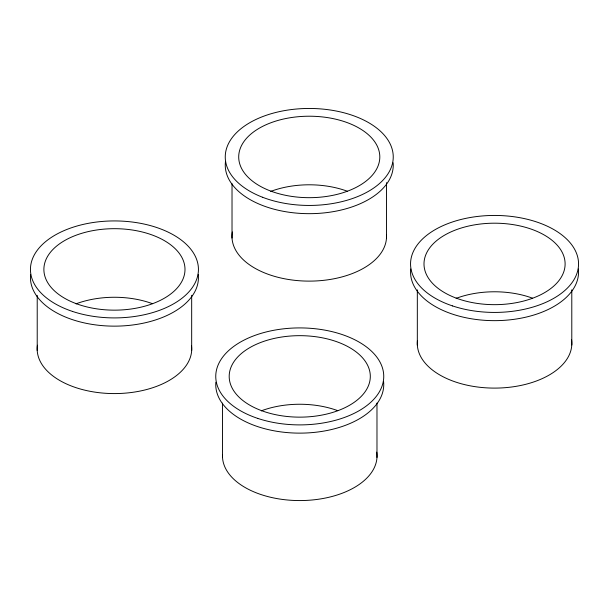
<?xml version="1.0" encoding="UTF-8"?>
<svg xmlns="http://www.w3.org/2000/svg" width="609" height="609" viewBox="0 0 609 609"><rect width="100%" height="100%" fill="white"/><g stroke="black" fill="none" stroke-linecap="round" stroke-linejoin="round"><path stroke-width="0.91" d="M571.79 289.831L571.79 344.983M417.325 289.876L417.325 345.037M386.479 182.647L386.479 237.997M376.979 403.059L376.979 457.458M232.021 183.652L232.021 238.05M222.521 403.105L222.521 457.504M191.675 295.312L191.675 350.472M37.218 295.365L37.218 350.518M578.367 268.988A83.996 48.492 0 0 1 494.554 320.654A83.996 48.492 0 0 1 410.74 268.988M571.546 339.655A77.274 44.617 0 0 1 495.262 388.1A77.274 44.617 0 0 1 417.462 340.469M456.126 298.349A70.553 40.734 0 0 1 532.563 298.197M393.148 162.801A83.996 48.492 0 0 1 308.565 213.668A83.996 48.492 0 0 1 225.437 162.009M386.479 234.952A77.274 44.617 0 0 1 306.654 281.092A77.274 44.617 0 0 1 232.379 231.96M270.815 191.371A70.553 40.734 0 0 1 347.259 191.211M383.563 381.462A83.996 48.492 0 0 1 300.435 433.128A83.996 48.492 0 0 1 215.852 382.254M376.735 452.129A77.274 44.617 0 0 1 301.767 500.552A77.274 44.617 0 0 1 222.521 454.459M261.314 410.824A70.553 40.734 0 0 1 337.751 410.664M198.26 274.476A83.996 48.492 0 0 1 114.446 326.142A83.996 48.492 0 0 1 30.633 274.476M191.538 345.904A77.274 44.617 0 0 1 113.83 393.581A77.274 44.617 0 0 1 37.446 345.196M76.011 303.838A70.553 40.734 0 0 1 152.448 303.678M456.552 298.25A70.553 40.734 0 0 0 565.038 265.775A70.553 40.734 0 0 0 462.079 227.766A70.553 40.734 0 0 0 456.552 298.25M452.563 305.931A83.996 48.492 0 0 0 578.55 263.933A83.996 48.492 0 0 0 452.563 221.935A83.996 48.492 0 0 0 452.563 305.931M271.249 191.264A70.553 40.734 0 0 0 379.734 158.789A70.553 40.734 0 0 0 276.775 120.788A70.553 40.734 0 0 0 271.249 191.264M262.586 197.27A83.996 48.492 0 0 0 393.064 160.121A83.996 48.492 0 0 0 272.101 113.457A83.996 48.492 0 0 0 262.586 197.27M261.741 410.725A70.553 40.734 0 0 0 370.234 378.25A70.553 40.734 0 0 0 267.275 340.241A70.553 40.734 0 0 0 261.741 410.725M257.752 418.398A83.996 48.492 0 0 0 383.746 376.4A83.996 48.492 0 0 0 257.752 334.41A83.996 48.492 0 0 0 257.752 418.398M76.437 303.739A70.553 40.734 0 0 0 184.923 271.264A70.553 40.734 0 0 0 81.964 233.255A70.553 40.734 0 0 0 76.437 303.739M72.448 311.412A83.996 48.492 0 0 0 198.435 269.422A83.996 48.492 0 0 0 72.448 227.423A83.996 48.492 0 0 0 72.448 311.412"/></g></svg>
